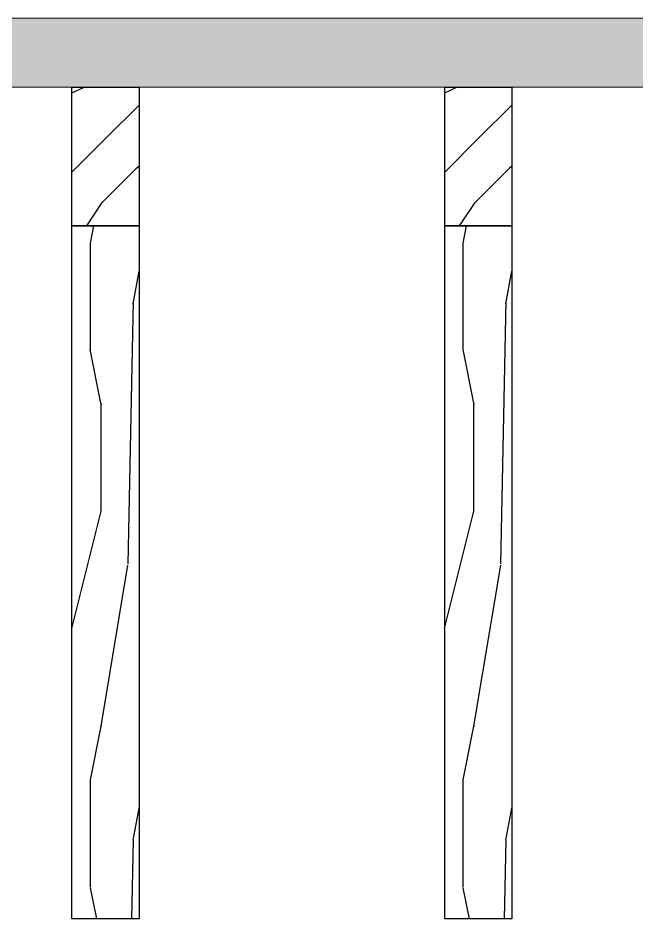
# Model space of a CAD drawing. Header units: metres. Extents: x -197 to 1099, y -24 to 14.
# Drawn here: x 817.282 to 818.203, y 6.283 to 7.625 of the extents above; entities that cross this region are included whole.
import ezdxf

# ---------------------------------------------------------------- set-up
doc = ezdxf.new("R2010")
doc.units = ezdxf.units.M
doc.header["$LTSCALE"] = 0.001
for name, color, linetype, lineweight, true_color in [('Jach-Anotaciones-CalidaddeLínea  0.13', 7, 'Continuous', 13, 0x000000), ('Jach-Anotaciones-Hatch-Lum100%', 7, 'Continuous', 13, 0x000000), ('JACH-Arq-Muros01-Carga', 7, 'Continuous', 25, 0x000000)]:
    doc.layers.add(name, color=color, linetype=linetype, lineweight=lineweight, true_color=true_color)

msp = doc.modelspace()

# ---------------------------------------------------------------- hatches: boundary and pattern name
at = {"layer": 'Jach-Anotaciones-Hatch-Lum100%', "ltscale": 100}
h = msp.add_hatch(color=256, dxfattribs=at)
h.dxf.hatch_style = 1
h.paths.add_polyline_path([(815.0374, 7.62509), (819.7869, 7.62509), (819.7869, 7.52184), (815.0374, 7.52184)])
at = {"layer": 'JACH-Arq-Muros01-Carga', "ltscale": 100}
h = msp.add_hatch(dxfattribs=at)
h.set_pattern_fill('WOOD_01', color=256, scale=0.8, angle=45, pattern_type=2)
h.set_pattern_definition([(45, (788.6119, 0.8429), (-0.565685, 0.565685), [0.16, -0.64]), (53.9726, (788.923013, 0.54306), (2.828428485, 3.95979665), [0.153883, -15.234423]), (50.7105, (788.883415, 0.57134), (4.5254917, 5.65684615), [0.160798, -7.8791]), (29.5779, (788.71371, 0.741048), (7.919588515, 4.52549029), [0.240666, -23.825902]), (38.6599, (788.53835, 0.93904), (0.56568445, 0.56568676), [0.144886, -7.09942]), (30.0686, (788.87776, 0.63357), (2.8284262, 1.69705719), [0.124194, -12.295146]), (33.6901, (788.35167, 0.76368), (0.5656854, 0.5656858), [0.326338, -3.752878]), (50.7105, (788.973924, 0.49215), (4.5254917, 5.65684615), [0.0804, -7.9595]), (45, (788.7307, 0.7241), (-0.565685, 0.565685), [0.08, -0.72]), (45, (788.5497, 0.6788), (-0.565685, 0.565685), [0.24, -0.56]), (56.3099, (788.57794, 0.87681), (1.6970576, 2.82842555), [0.081584, -3.997631]), (47.7263, (788.73068, 0.61094), (10.748025494, 11.87939184), [0.16819, -16.650846]), (37.4054, (788.775935, 0.622254), (5.09116517, 3.95980147), [0.121062, -11.985134]), (45, (788.9626, 0.379), (-0.565685, 0.565685), [0.16, -0.64]), (43.8309, (788.934326, 0.294156), (0.565685094, 0.565685963), [0.392082, -38.81608]), (45, (788.5101, 0.7184), (-0.565685, 0.565685), [0.08, -0.72]), (45, (788.5214, 0.82024), (-0.565685, 0.565685), [0.08, -0.72]), (45, (788.2159, 0.6166), (-0.565685, 0.565685), [0.12, -0.68]), (35.5377, (788.34036, 0.79762), (0.56568525, 0.5656857), [0.24331, -4.6229]), (45, (788.1593, 0.6166), (-0.565685, 0.565685), [0.16, -0.64]), (45, (788.6062, 0.04525), (-0.565685, 0.565685), [0.088, -0.712]), (45, (788.86644, 0.362), (-0.565685, 0.565685), [0.08, -0.72]), (45, (788.561, 0.0905), (-0.565685, 0.565685), [0.168, -0.632]), (50.4403, (788.815532, 0.41295), (5.091171606, 6.222536555), [0.16876, -16.707258]), (45, (788.7759, 0.4639), (-0.565685, 0.565685), [0.152, -0.648]), (45, (788.4705, 0.181), (-0.565685, 0.565685), [0.088, -0.712]), (43.8309, (788.447837, 0.339411), (0.565685094, 0.565685963), [0.392082, -38.81608]), (45, (788.4478, 0.4412), (-0.565685, 0.565685), [0.08, -0.72]), (45, (788.3743, 0.4016), (-0.565685, 0.565685), [0.08, -0.72]), (45, (788.6006, 0.6279), (-0.565685, 0.565685), [0.16, -0.64]), (45, (788.4761, 0.5261), (-0.565685, 0.565685), [0.08, -0.72]), (45, (788.2951, 0.4808), (-0.565685, 0.565685), [0.16, -0.64]), (64.6538, (788.685425, 0.39598), (3.95980119, 8.48527845), [0.118929, -11.773925]), (56.3099, (788.43087, 0.4582), (1.6970576, 2.82842555), [0.081584, -3.997631]), (56.3099, (788.68542, 0.6562), (1.6970576, 2.82842555), [0.081584, -3.997631]), (50.7105, (788.30076, 0.70145), (4.5254917, 5.65684615), [0.0804, -7.9595]), (34.6952, (788.0858, 0.565685), (3.95979496, 2.82843011), [0.089442, -8.854828]), (33.6901, (788.66845, 0.10748), (0.5656854, 0.5656858), [0.081584, -3.997631]), (135, (788.7363, 0.1527), (-0.565685, -0.565685), [0, -0.8]), (31.6076, (788.30076, 0.350725), (11.879376816, 7.353927886), [0.172696, -17.096923]), (56.3099, (788.56663, 0.77499), (1.6970576, 2.82842555), [0.081584, -3.997631]), (55.3048, (788.92301, 0.41861), (2.26274382, 3.3941102), [0.089442, -8.854828]), (33.6901, (788.5044, 0.4978), (0.5656854, 0.5656858), [0.081584, -3.997631]), (33.6901, (788.53269, 0.58266), (0.5656854, 0.5656858), [0.081584, -3.997631]), (26.5651, (788.35733, 0.29416), (0.5656846, 0.565686), [0.101193, -2.428629]), (30.9638, (788.22722, 0.54871), (0.5656845, 0.5656859), [0.329849, -2.968635]), (28.3008, (788.30076, 0.70145), (5.09116525, 2.82843065), [0.250567, -8.101676]), (45, (788.2725, 0.7297), (-0.565685, 0.565685), [0.096, -0.704]), (30.9638, (788.67977, 0.2093), (0.5656845, 0.5656859), [0.329849, -2.968635]), (30.9638, (788.5836, 0.19233), (0.5656845, 0.5656859), [0.329849, -2.968635]), (30.9638, (788.53269, 0.24324), (0.5656845, 0.5656859), [0.329849, -2.968635]), (34.6952, (788.22156, 0.42992), (3.95979496, 2.82843011), [0.089442, -8.854828]), (30.9638, (788.40824, 0.59397), (0.5656845, 0.5656859), [0.164924, -3.13356]), (34.6952, (788.40258, 0.2489), (3.95979496, 2.82843011), [0.089442, -8.854828]), (42.6141, (788.736337, 0.50346), (0.5656847, 0.565686088), [0.192166, -19.024492]), (34.6952, (788.57229, 0.54306), (3.95979496, 2.82843011), [0.089442, -8.854828]), (57.5288, (788.64583, 0.59397), (1.69705694, 2.828427), [0.073756, -7.30188]), (34.5626, (788.430866, 0.220617), (7.353902054, 5.091176936), [0.309115, -30.602364]), (36.8699, (788.68542, 0.39598), (0.56568526, 0.565685), [0.113137, -5.543717]), (49.7636, (788.47612, 0.29981), (5.65685906, 6.78822023), [0.192666, -9.44061]), (45, (788.6006, 0.4469), (-0.565685, 0.565685), [0.248, -0.552]), (29.7449, (788.148024, 0.50346), (2.82842601, 1.69705706), [0.091214, -9.030189]), (35.5377, (788.73634, 0.15274), (0.56568525, 0.5656857), [0.24331, -4.6229]), (25.0169, (788.49875, 0.152735), (2.26274125, 1.13137116), [0.093638, -9.270122]), (45, (788.6232, 0.9447), (-0.565685, 0.565685), [0.04, -0.76]), (45, (788.8721, 0.6958), (-0.565685, 0.565685), [0.08, -0.72]), (56.3099, (789.07575, 0.49215), (1.6970576, 2.82842555), [0.081584, -3.997631]), (45, (789.0248, 0.5544), (-0.565685, 0.565685), [0.144, -0.656]), (28.3008, (788.719366, 0.84853), (5.09116525, 2.82843065), [0.083522, -8.26872]), (33.0207, (788.843817, 0.73539), (13.011385511, 8.484660197), [0.147206, -26.840515]), (135, (789.07575, 0.49215), (-0.565685, -0.565685), [0, -0.8]), (45, (789.121, 0.56), (-0.565685, 0.565685), [0.072, -0.728]), (45, (789.0135, 0.6675), (-0.565685, 0.565685), [0.072, -0.728]), (45, (788.9852, 0.6958), (-0.565685, 0.565685), [0.072, -0.728]), (21.0376, (788.792905, 0.88813), (5.65684671, 2.26274927), [0.078791, -7.80029]), (33.5163, (788.725023, 0.956008), (3.394200488, 2.262653743), [0.0734704, -52.17242]), (26.5651, (788.92867, 0.75236), (0.5656846, 0.565686), [0.075894, -2.453926]), (32.4712, (788.65148, 1.02955), (3.3941125, 2.2627421), [0.073756, -7.30188])])
h.paths.add_polyline_path([(817.3619, 7.52184), (817.4619, 7.52184), (817.4619, 7.31533), (817.3619, 7.31533)])
h = msp.add_hatch(dxfattribs=at)
h.set_pattern_fill('WOOD_01', color=256, scale=0.8, angle=45, pattern_type=2)
h.set_pattern_definition([(45, (789.1669, 0.8429), (-0.565685, 0.565685), [0.16, -0.64]), (53.9726, (789.478013, 0.54306), (2.828428485, 3.95979665), [0.153883, -15.234423]), (50.7105, (789.438415, 0.57134), (4.5254917, 5.65684615), [0.160798, -7.8791]), (29.5779, (789.26871, 0.741048), (7.919588515, 4.52549029), [0.240666, -23.825902]), (38.6599, (789.09335, 0.93904), (0.56568445, 0.56568676), [0.144886, -7.09942]), (30.0686, (789.43276, 0.63357), (2.8284262, 1.69705719), [0.124194, -12.295146]), (33.6901, (788.90667, 0.76368), (0.5656854, 0.5656858), [0.326338, -3.752878]), (50.7105, (789.528924, 0.49215), (4.5254917, 5.65684615), [0.0804, -7.9595]), (45, (789.2857, 0.7241), (-0.565685, 0.565685), [0.08, -0.72]), (45, (789.1047, 0.6788), (-0.565685, 0.565685), [0.24, -0.56]), (56.3099, (789.13294, 0.87681), (1.6970576, 2.82842555), [0.081584, -3.997631]), (47.7263, (789.28568, 0.61094), (10.748025494, 11.87939184), [0.16819, -16.650846]), (37.4054, (789.330935, 0.622254), (5.09116517, 3.95980147), [0.121062, -11.985134]), (45, (789.5176, 0.379), (-0.565685, 0.565685), [0.16, -0.64]), (43.8309, (789.489326, 0.294156), (0.565685094, 0.565685963), [0.392082, -38.81608]), (45, (789.0651, 0.7184), (-0.565685, 0.565685), [0.08, -0.72]), (45, (789.0764, 0.82024), (-0.565685, 0.565685), [0.08, -0.72]), (45, (788.7709, 0.6166), (-0.565685, 0.565685), [0.12, -0.68]), (35.5377, (788.89536, 0.79762), (0.56568525, 0.5656857), [0.24331, -4.6229]), (45, (788.7143, 0.6166), (-0.565685, 0.565685), [0.16, -0.64]), (45, (789.1612, 0.04525), (-0.565685, 0.565685), [0.088, -0.712]), (45, (789.42144, 0.362), (-0.565685, 0.565685), [0.08, -0.72]), (45, (789.116, 0.0905), (-0.565685, 0.565685), [0.168, -0.632]), (50.4403, (789.370532, 0.41295), (5.091171606, 6.222536555), [0.16876, -16.707258]), (45, (789.3309, 0.4639), (-0.565685, 0.565685), [0.152, -0.648]), (45, (789.0255, 0.181), (-0.565685, 0.565685), [0.088, -0.712]), (43.8309, (789.002837, 0.339411), (0.565685094, 0.565685963), [0.392082, -38.81608]), (45, (789.0028, 0.4412), (-0.565685, 0.565685), [0.08, -0.72]), (45, (788.9293, 0.4016), (-0.565685, 0.565685), [0.08, -0.72]), (45, (789.1556, 0.6279), (-0.565685, 0.565685), [0.16, -0.64]), (45, (789.0311, 0.5261), (-0.565685, 0.565685), [0.08, -0.72]), (45, (788.8501, 0.4808), (-0.565685, 0.565685), [0.16, -0.64]), (64.6538, (789.240425, 0.39598), (3.95980119, 8.48527845), [0.118929, -11.773925]), (56.3099, (788.98587, 0.4582), (1.6970576, 2.82842555), [0.081584, -3.997631]), (56.3099, (789.24042, 0.6562), (1.6970576, 2.82842555), [0.081584, -3.997631]), (50.7105, (788.85576, 0.70145), (4.5254917, 5.65684615), [0.0804, -7.9595]), (34.6952, (788.6408, 0.565685), (3.95979496, 2.82843011), [0.089442, -8.854828]), (33.6901, (789.22345, 0.10748), (0.5656854, 0.5656858), [0.081584, -3.997631]), (135, (789.2913, 0.1527), (-0.565685, -0.565685), [0, -0.8]), (31.6076, (788.85576, 0.350725), (11.879376816, 7.353927886), [0.172696, -17.096923]), (56.3099, (789.12163, 0.77499), (1.6970576, 2.82842555), [0.081584, -3.997631]), (55.3048, (789.47801, 0.41861), (2.26274382, 3.3941102), [0.089442, -8.854828]), (33.6901, (789.0594, 0.4978), (0.5656854, 0.5656858), [0.081584, -3.997631]), (33.6901, (789.08769, 0.58266), (0.5656854, 0.5656858), [0.081584, -3.997631]), (26.5651, (788.91233, 0.29416), (0.5656846, 0.565686), [0.101193, -2.428629]), (30.9638, (788.78222, 0.54871), (0.5656845, 0.5656859), [0.329849, -2.968635]), (28.3008, (788.85576, 0.70145), (5.09116525, 2.82843065), [0.250567, -8.101676]), (45, (788.8275, 0.7297), (-0.565685, 0.565685), [0.096, -0.704]), (30.9638, (789.23477, 0.2093), (0.5656845, 0.5656859), [0.329849, -2.968635]), (30.9638, (789.1386, 0.19233), (0.5656845, 0.5656859), [0.329849, -2.968635]), (30.9638, (789.08769, 0.24324), (0.5656845, 0.5656859), [0.329849, -2.968635]), (34.6952, (788.77656, 0.42992), (3.95979496, 2.82843011), [0.089442, -8.854828]), (30.9638, (788.96324, 0.59397), (0.5656845, 0.5656859), [0.164924, -3.13356]), (34.6952, (788.95758, 0.2489), (3.95979496, 2.82843011), [0.089442, -8.854828]), (42.6141, (789.291337, 0.50346), (0.5656847, 0.565686088), [0.192166, -19.024492]), (34.6952, (789.12729, 0.54306), (3.95979496, 2.82843011), [0.089442, -8.854828]), (57.5288, (789.20083, 0.59397), (1.69705694, 2.828427), [0.073756, -7.30188]), (34.5626, (788.985866, 0.220617), (7.353902054, 5.091176936), [0.309115, -30.602364]), (36.8699, (789.24042, 0.39598), (0.56568526, 0.565685), [0.113137, -5.543717]), (49.7636, (789.03112, 0.29981), (5.65685906, 6.78822023), [0.192666, -9.44061]), (45, (789.1556, 0.4469), (-0.565685, 0.565685), [0.248, -0.552]), (29.7449, (788.703024, 0.50346), (2.82842601, 1.69705706), [0.091214, -9.030189]), (35.5377, (789.29134, 0.15274), (0.56568525, 0.5656857), [0.24331, -4.6229]), (25.0169, (789.05375, 0.152735), (2.26274125, 1.13137116), [0.093638, -9.270122]), (45, (789.1782, 0.9447), (-0.565685, 0.565685), [0.04, -0.76]), (45, (789.4271, 0.6958), (-0.565685, 0.565685), [0.08, -0.72]), (56.3099, (789.63075, 0.49215), (1.6970576, 2.82842555), [0.081584, -3.997631]), (45, (789.5798, 0.5544), (-0.565685, 0.565685), [0.144, -0.656]), (28.3008, (789.274366, 0.84853), (5.09116525, 2.82843065), [0.083522, -8.26872]), (33.0207, (789.398817, 0.73539), (13.011385511, 8.484660197), [0.147206, -26.840515]), (135, (789.63075, 0.49215), (-0.565685, -0.565685), [0, -0.8]), (45, (789.676, 0.56), (-0.565685, 0.565685), [0.072, -0.728]), (45, (789.5685, 0.6675), (-0.565685, 0.565685), [0.072, -0.728]), (45, (789.5402, 0.6958), (-0.565685, 0.565685), [0.072, -0.728]), (21.0376, (789.347905, 0.88813), (5.65684671, 2.26274927), [0.078791, -7.80029]), (33.5163, (789.280023, 0.956008), (3.394200488, 2.262653743), [0.0734704, -52.17242]), (26.5651, (789.48367, 0.75236), (0.5656846, 0.565686), [0.075894, -2.453926]), (32.4712, (789.20648, 1.02955), (3.3941125, 2.2627421), [0.073756, -7.30188])])
h.paths.add_polyline_path([(817.9169, 7.52184), (818.0169, 7.52184), (818.0169, 7.31533), (817.9169, 7.31533)])
h = msp.add_hatch(dxfattribs=at)
h.set_pattern_fill('WOOD_01', color=256, scale=0.8, angle=90, pattern_type=2)
h.set_pattern_definition([(90, (788.0275, 0.568), (-0.8, 5e-17), [0.16, -0.64]), (98.9726, (788.459484, 0.576), (-0.7999981, 4.800000024), [0.153883, -15.234423]), (95.7105, (788.41148, 0.568), (-0.7999884, 7.20000014), [0.160798, -7.8791]), (74.5779, (788.171484, 0.568), (2.39998987, 8.799999616), [0.240666, -23.825902]), (83.6599, (787.90748, 0.584), (-1.63e-06, 0.80000025), [0.144886, -7.09942]), (75.0686, (788.363484, 0.608), (0.799998696, 3.19999999), [0.124194, -12.295146]), (78.6901, (787.89948, 0.328), (-3e-07, 0.8000002), [0.326338, -3.752878]), (95.7105, (788.53148, 0.576), (-0.7999884, 7.20000014), [0.0804, -7.9595]), (90, (788.1955, 0.568), (-0.8, 5e-17), [0.08, -0.72]), (90, (788.0995, 0.408), (-0.8, 5e-17), [0.24, -0.56]), (101.3099, (787.97948, 0.568), (-0.79999795, 3.1999998), [0.081584, -3.997631]), (92.7263, (788.275484, 0.488), (-0.799996814, 16.000000236), [0.16819, -16.650846]), (82.4054, (788.299484, 0.528), (0.79999495, 6.39999989), [0.121062, -11.985134]), (90, (788.6035, 0.488), (-0.8, 5e-17), [0.16, -0.64]), (88.8309, (788.643484, 0.408), (-6.14e-07, 0.800000147), [0.392082, -38.81608]), (90, (788.0435, 0.408), (-0.8, 5e-17), [0.08, -0.72]), (90, (787.9795, 0.488), (-0.8, 5e-17), [0.08, -0.72]), (90, (787.9075, 0.128), (-0.8, 5e-17), [0.12, -0.68]), (80.5377, (787.86748, 0.344), (-3e-07, 0.80000006), [0.24331, -4.6229]), (90, (787.8675, 0.088), (-0.8, 5e-17), [0.16, -0.64]), (90, (788.5875, -7e-15), (-0.8, 5e-17), [0.088, -0.712]), (90, (788.5475, 0.408), (-0.8, 5e-17), [0.08, -0.72]), (90, (788.5235, -7e-15), (-0.8, 5e-17), [0.168, -0.632]), (95.4403, (788.475484, 0.408), (-0.799995827, 7.99999976), [0.16876, -16.707258]), (90, (788.4115, 0.416), (-0.8, 5e-17), [0.152, -0.648]), (90, (788.3955, -7e-15), (-0.8, 5e-17), [0.088, -0.712]), (88.8309, (788.267484, 0.096), (-6.14e-07, 0.800000147), [0.392082, -38.81608]), (90, (788.1955, 0.168), (-0.8, 5e-17), [0.08, -0.72]), (90, (788.1715, 0.088), (-0.8, 5e-17), [0.08, -0.72]), (90, (788.1715, 0.408), (-0.8, 5e-17), [0.16, -0.64]), (90, (788.1555, 0.248), (-0.8, 5e-17), [0.08, -0.72]), (90, (788.0595, 0.088), (-0.8, 5e-17), [0.16, -0.64]), (109.6538, (788.395484, 0.304), (-3.19999566, 8.8000002), [0.118929, -11.773925]), (101.3099, (788.17148, 0.168), (-0.79999795, 3.1999998), [0.081584, -3.997631]), (101.3099, (788.21148, 0.488), (-0.79999795, 3.1999998), [0.081584, -3.997631]), (95.7105, (787.90748, 0.248), (-0.7999884, 7.20000014), [0.0804, -7.9595]), (79.6952, (787.851484, -7e-15), (0.79999576, 4.79999998), [0.089442, -8.854828]), (78.6901, (788.58748, 0.088), (-3e-07, 0.8000002), [0.081584, -3.997631]), (180, (788.6035, 0.168), (-1e-16, -0.8), [0, -0.8]), (76.6076, (788.155484, -7e-15), (3.199975626, 13.60000018), [0.172696, -17.096923]), (101.3099, (788.04348, 0.488), (-0.79999795, 3.1999998), [0.081584, -3.997631]), (100.3048, (788.547484, 0.488), (-0.79999684, 3.99999983), [0.089442, -8.854828]), (78.6901, (788.19548, 0.248), (-3e-07, 0.8000002), [0.081584, -3.997631]), (78.6901, (788.15548, 0.328), (-3e-07, 0.8000002), [0.081584, -3.997631]), (71.5651, (788.23548, -7e-15), (-9e-07, 0.7999998), [0.101193, -2.428629]), (75.9638, (787.96348, 0.088), (-1e-06, 0.7999997), [0.329849, -2.968635]), (73.3008, (787.90748, 0.248), (1.59999499, 5.59999997), [0.250567, -8.101676]), (90, (787.8675, 0.248), (-0.8, 5e-17), [0.096, -0.704]), (75.9638, (788.52348, 0.168), (-1e-06, 0.7999997), [0.329849, -2.968635]), (75.9638, (788.46748, 0.088), (-1e-06, 0.7999997), [0.329849, -2.968635]), (75.9638, (788.39548, 0.088), (-1e-06, 0.7999997), [0.329849, -2.968635]), (79.6952, (788.043484, -7e-15), (0.79999576, 4.79999998), [0.089442, -8.854828]), (75.9638, (788.05948, 0.248), (-1e-06, 0.7999997), [0.164924, -3.13356]), (79.6952, (788.299484, -7e-15), (0.79999576, 4.79999998), [0.089442, -8.854828]), (87.6141, (788.355484, 0.416), (-9.8e-07, 0.799999957), [0.192166, -19.024492]), (79.6952, (788.211484, 0.328), (0.79999576, 4.79999998), [0.089442, -8.854828]), (102.5288, (788.22748, 0.416), (-0.79999944, 3.20000038), [0.073756, -7.30188]), (79.5626, (788.339484, -7e-15), (1.599988275, 8.799999746), [0.309115, -30.602364]), (81.8699, (788.39548, 0.304), (2e-07, 0.79999957), [0.113137, -5.543717]), (94.7636, (788.315484, 0.088), (-0.79999316, 8.79999996), [0.192666, -9.44061]), (90, (788.2995, 0.28), (-0.8, 5e-17), [0.248, -0.552]), (74.7449, (787.939484, -7e-15), (0.79999866, 3.19999977), [0.091214, -9.030189]), (80.5377, (788.60348, 0.168), (-3e-07, 0.80000006), [0.24331, -4.6229]), (70.0169, (788.435484, -7e-15), (0.79999946, 2.3999999), [0.093638, -9.270122]), (90, (787.9635, 0.648), (-0.8, 5e-17), [0.04, -0.76]), (90, (788.3155, 0.648), (-0.8, 5e-17), [0.08, -0.72]), (101.3099, (788.60348, 0.648), (-0.79999795, 3.1999998), [0.081584, -3.997631]), (90, (788.5235, 0.656), (-0.8, 5e-17), [0.144, -0.656]), (73.3008, (788.09948, 0.648), (1.59999499, 5.59999997), [0.083522, -8.26872]), (78.0207, (788.267484, 0.656), (3.200878166, 15.199999689), [0.147206, -26.840515]), (180, (788.6035, 0.648), (-1e-16, -0.8), [0, -0.8]), (90, (788.5875, 0.728), (-0.8, 5e-17), [0.072, -0.728]), (90, (788.4355, 0.728), (-0.8, 5e-17), [0.072, -0.728]), (90, (788.3955, 0.728), (-0.8, 5e-17), [0.072, -0.728]), (66.0376, (788.12348, 0.728), (2.39998932, 5.60000002), [0.078791, -7.80029]), (78.5163, (788.027484, 0.728), (0.8001243765, 3.999999987), [0.0734704, -52.17242]), (71.5651, (788.31548, 0.728), (-9e-07, 0.7999998), [0.075894, -2.453926]), (77.4712, (787.92348, 0.728), (0.79999968, 4.00000026), [0.073756, -7.30188])])
h.paths.add_polyline_path([(817.3619, 7.31533), (817.4619, 7.31533), (817.4619, 6.28258), (817.3619, 6.28258)])
h = msp.add_hatch(dxfattribs=at)
h.set_pattern_fill('WOOD_01', color=256, scale=0.8, angle=90, pattern_type=2)
h.set_pattern_definition([(90, (788.5825, 0.568), (-0.8, 5e-17), [0.16, -0.64]), (98.9726, (789.014484, 0.576), (-0.7999981, 4.800000024), [0.153883, -15.234423]), (95.7105, (788.96648, 0.568), (-0.7999884, 7.20000014), [0.160798, -7.8791]), (74.5779, (788.726484, 0.568), (2.39998987, 8.799999616), [0.240666, -23.825902]), (83.6599, (788.46248, 0.584), (-1.63e-06, 0.80000025), [0.144886, -7.09942]), (75.0686, (788.918484, 0.608), (0.799998696, 3.19999999), [0.124194, -12.295146]), (78.6901, (788.45448, 0.328), (-3e-07, 0.8000002), [0.326338, -3.752878]), (95.7105, (789.08648, 0.576), (-0.7999884, 7.20000014), [0.0804, -7.9595]), (90, (788.7505, 0.568), (-0.8, 5e-17), [0.08, -0.72]), (90, (788.6545, 0.408), (-0.8, 5e-17), [0.24, -0.56]), (101.3099, (788.53448, 0.568), (-0.79999795, 3.1999998), [0.081584, -3.997631]), (92.7263, (788.830484, 0.488), (-0.799996814, 16.000000236), [0.16819, -16.650846]), (82.4054, (788.854484, 0.528), (0.79999495, 6.39999989), [0.121062, -11.985134]), (90, (789.1585, 0.488), (-0.8, 5e-17), [0.16, -0.64]), (88.8309, (789.198484, 0.408), (-6.14e-07, 0.800000147), [0.392082, -38.81608]), (90, (788.5985, 0.408), (-0.8, 5e-17), [0.08, -0.72]), (90, (788.5345, 0.488), (-0.8, 5e-17), [0.08, -0.72]), (90, (788.4625, 0.128), (-0.8, 5e-17), [0.12, -0.68]), (80.5377, (788.42248, 0.344), (-3e-07, 0.80000006), [0.24331, -4.6229]), (90, (788.4225, 0.088), (-0.8, 5e-17), [0.16, -0.64]), (90, (789.1425, -7e-15), (-0.8, 5e-17), [0.088, -0.712]), (90, (789.1025, 0.408), (-0.8, 5e-17), [0.08, -0.72]), (90, (789.0785, -7e-15), (-0.8, 5e-17), [0.168, -0.632]), (95.4403, (789.030484, 0.408), (-0.799995827, 7.99999976), [0.16876, -16.707258]), (90, (788.9665, 0.416), (-0.8, 5e-17), [0.152, -0.648]), (90, (788.9505, -7e-15), (-0.8, 5e-17), [0.088, -0.712]), (88.8309, (788.822484, 0.096), (-6.14e-07, 0.800000147), [0.392082, -38.81608]), (90, (788.7505, 0.168), (-0.8, 5e-17), [0.08, -0.72]), (90, (788.7265, 0.088), (-0.8, 5e-17), [0.08, -0.72]), (90, (788.7265, 0.408), (-0.8, 5e-17), [0.16, -0.64]), (90, (788.7105, 0.248), (-0.8, 5e-17), [0.08, -0.72]), (90, (788.6145, 0.088), (-0.8, 5e-17), [0.16, -0.64]), (109.6538, (788.950484, 0.304), (-3.19999566, 8.8000002), [0.118929, -11.773925]), (101.3099, (788.72648, 0.168), (-0.79999795, 3.1999998), [0.081584, -3.997631]), (101.3099, (788.76648, 0.488), (-0.79999795, 3.1999998), [0.081584, -3.997631]), (95.7105, (788.46248, 0.248), (-0.7999884, 7.20000014), [0.0804, -7.9595]), (79.6952, (788.406484, -7e-15), (0.79999576, 4.79999998), [0.089442, -8.854828]), (78.6901, (789.14248, 0.088), (-3e-07, 0.8000002), [0.081584, -3.997631]), (180, (789.1585, 0.168), (-1e-16, -0.8), [0, -0.8]), (76.6076, (788.710484, -7e-15), (3.199975626, 13.60000018), [0.172696, -17.096923]), (101.3099, (788.59848, 0.488), (-0.79999795, 3.1999998), [0.081584, -3.997631]), (100.3048, (789.102484, 0.488), (-0.79999684, 3.99999983), [0.089442, -8.854828]), (78.6901, (788.75048, 0.248), (-3e-07, 0.8000002), [0.081584, -3.997631]), (78.6901, (788.71048, 0.328), (-3e-07, 0.8000002), [0.081584, -3.997631]), (71.5651, (788.79048, -7e-15), (-9e-07, 0.7999998), [0.101193, -2.428629]), (75.9638, (788.51848, 0.088), (-1e-06, 0.7999997), [0.329849, -2.968635]), (73.3008, (788.46248, 0.248), (1.59999499, 5.59999997), [0.250567, -8.101676]), (90, (788.4225, 0.248), (-0.8, 5e-17), [0.096, -0.704]), (75.9638, (789.07848, 0.168), (-1e-06, 0.7999997), [0.329849, -2.968635]), (75.9638, (789.02248, 0.088), (-1e-06, 0.7999997), [0.329849, -2.968635]), (75.9638, (788.95048, 0.088), (-1e-06, 0.7999997), [0.329849, -2.968635]), (79.6952, (788.598484, -7e-15), (0.79999576, 4.79999998), [0.089442, -8.854828]), (75.9638, (788.61448, 0.248), (-1e-06, 0.7999997), [0.164924, -3.13356]), (79.6952, (788.854484, -7e-15), (0.79999576, 4.79999998), [0.089442, -8.854828]), (87.6141, (788.910484, 0.416), (-9.8e-07, 0.799999957), [0.192166, -19.024492]), (79.6952, (788.766484, 0.328), (0.79999576, 4.79999998), [0.089442, -8.854828]), (102.5288, (788.78248, 0.416), (-0.79999944, 3.20000038), [0.073756, -7.30188]), (79.5626, (788.894484, -7e-15), (1.599988275, 8.799999746), [0.309115, -30.602364]), (81.8699, (788.95048, 0.304), (2e-07, 0.79999957), [0.113137, -5.543717]), (94.7636, (788.870484, 0.088), (-0.79999316, 8.79999996), [0.192666, -9.44061]), (90, (788.8545, 0.28), (-0.8, 5e-17), [0.248, -0.552]), (74.7449, (788.494484, -7e-15), (0.79999866, 3.19999977), [0.091214, -9.030189]), (80.5377, (789.15848, 0.168), (-3e-07, 0.80000006), [0.24331, -4.6229]), (70.0169, (788.990484, -7e-15), (0.79999946, 2.3999999), [0.093638, -9.270122]), (90, (788.5185, 0.648), (-0.8, 5e-17), [0.04, -0.76]), (90, (788.8705, 0.648), (-0.8, 5e-17), [0.08, -0.72]), (101.3099, (789.15848, 0.648), (-0.79999795, 3.1999998), [0.081584, -3.997631]), (90, (789.0785, 0.656), (-0.8, 5e-17), [0.144, -0.656]), (73.3008, (788.65448, 0.648), (1.59999499, 5.59999997), [0.083522, -8.26872]), (78.0207, (788.822484, 0.656), (3.200878166, 15.199999689), [0.147206, -26.840515]), (180, (789.1585, 0.648), (-1e-16, -0.8), [0, -0.8]), (90, (789.1425, 0.728), (-0.8, 5e-17), [0.072, -0.728]), (90, (788.9905, 0.728), (-0.8, 5e-17), [0.072, -0.728]), (90, (788.9505, 0.728), (-0.8, 5e-17), [0.072, -0.728]), (66.0376, (788.67848, 0.728), (2.39998932, 5.60000002), [0.078791, -7.80029]), (78.5163, (788.582484, 0.728), (0.8001243765, 3.999999987), [0.0734704, -52.17242]), (71.5651, (788.87048, 0.728), (-9e-07, 0.7999998), [0.075894, -2.453926]), (77.4712, (788.47848, 0.728), (0.79999968, 4.00000026), [0.073756, -7.30188])])
h.paths.add_polyline_path([(817.9169, 7.31533), (818.0169, 7.31533), (818.0169, 6.28258), (817.9169, 6.28258)])

# ---------------------------------------------------------------- linework, layer by layer
at = {"layer": 'Jach-Anotaciones-CalidaddeLínea  0.13', "ltscale": 100}
msp.add_lwpolyline([(815.0374, 7.62509), (819.7869, 7.62509), (819.7869, 7.52184), (815.0374, 7.52184)], close=True, dxfattribs=at)
at = {"layer": 'JACH-Arq-Muros01-Carga', "ltscale": 100}
for points in [[(817.3619, 7.52184), (817.4619, 7.52184), (817.4619, 7.31533), (817.3619, 7.31533)], [(817.9169, 7.52184), (818.0169, 7.52184), (818.0169, 7.31533), (817.9169, 7.31533)], [(817.3619, 7.31533), (817.4619, 7.31533), (817.4619, 6.28258), (817.3619, 6.28258)], [(817.9169, 7.31533), (818.0169, 7.31533), (818.0169, 6.28258), (817.9169, 6.28258)]]:
    msp.add_lwpolyline(points, close=True, dxfattribs=at)

doc.saveas('drawing.dxf')
